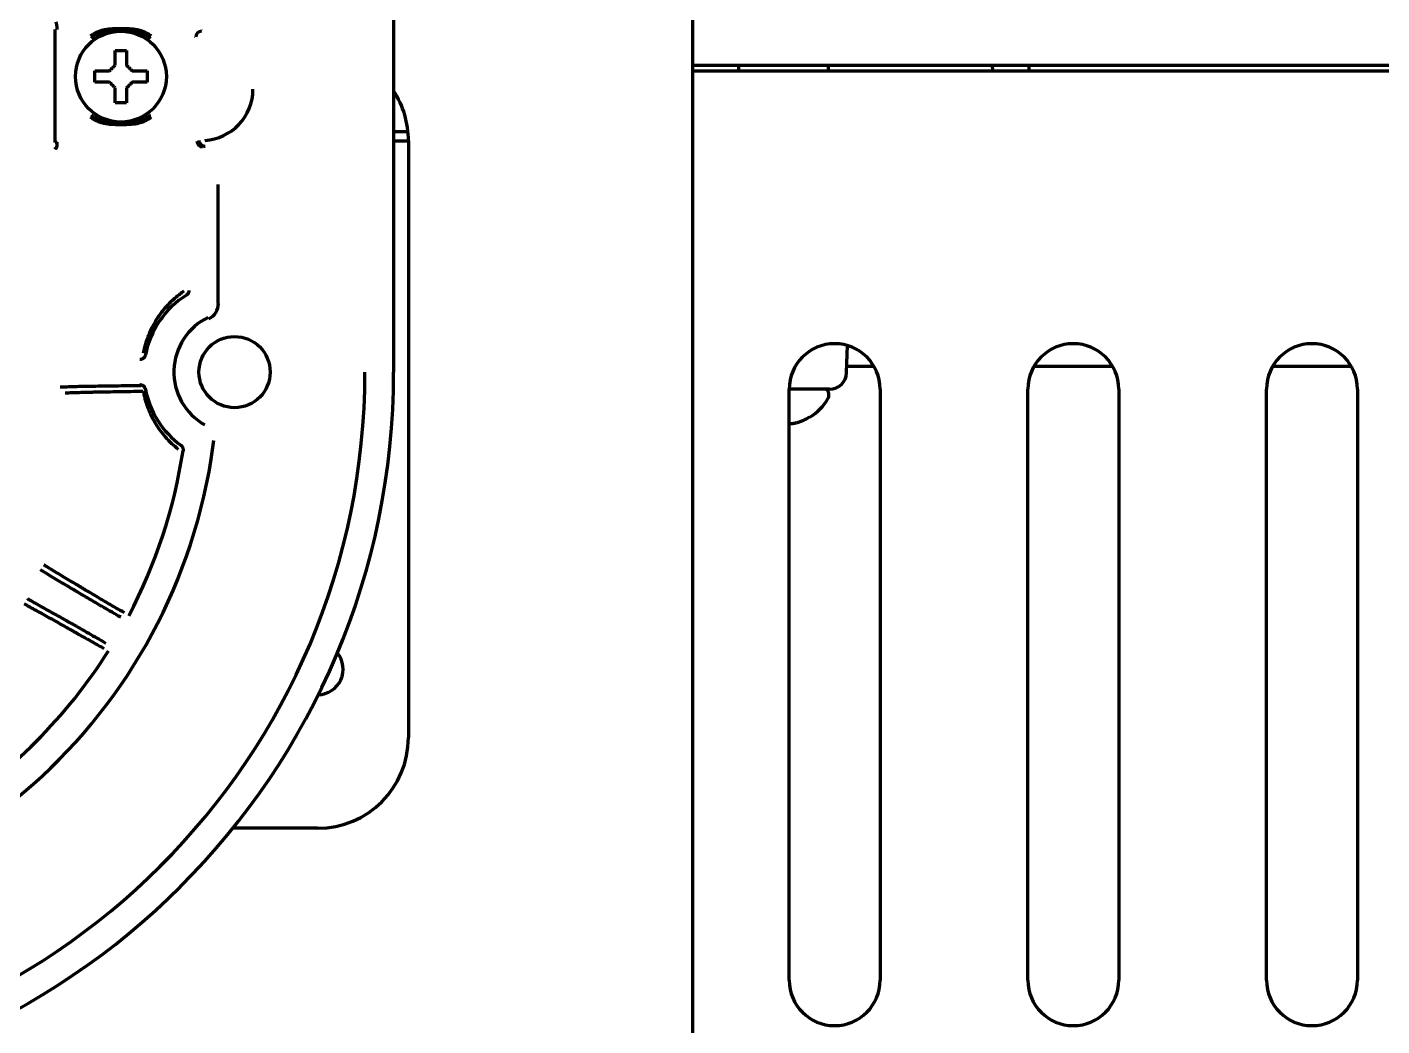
# Model space of a CAD drawing. Header units: inches. Extents: x 904 to 7172, y 213 to 5528.
# Drawn here: x 2856.1 to 2975.3, y 5264 to 5351.9 of the extents above; entities that cross this region are included whole.
import ezdxf

# ---------------------------------------------------------------- set-up
doc = ezdxf.new("R2010")
doc.units = ezdxf.units.IN

msp = doc.modelspace()

# ---------------------------------------------------------------- linework, layer by layer
at = {"linetype": 'Continuous', "lineweight": 70}
for p, q in [((2888.32, 5393.54), (2888.32, 5321.53)), ((2914.62, 5358.83), (2914.62, 4735.53)), ((2858.54, 5341.74), (2858.54, 5351.66)), ((2871.41, 5351.52), (2871.37, 5351.56)), ((2870.91, 5351.02), (2870.88, 5351.06)), ((2862.02, 5347.53), (2862.02, 5348.03)), ((2866.62, 5348.03), (2866.62, 5347.53)), ((2914.62, 5348.53), (3139.65, 5348.53)), ((2914.63, 5348.03), (3228.12, 5348.03)), ((2918.66, 5348.53), (2918.66, 5348.03)), ((2926.57, 5348.03), (2926.58, 5348.53)), ((2940.99, 5348.53), (2941, 5348.03)), ((2944.23, 5348.03), (2944.24, 5348.53)), ((2862.02, 5347.03), (2862.02, 5347.53)), ((2866.62, 5347.53), (2866.62, 5347.03)), ((2858.72, 5341.74), (2858.54, 5341.74)), ((2889.58, 5342.67), (2888.32, 5342.67)), ((2888.32, 5341.87), (2889.62, 5341.87)), ((2889.62, 5341.89), (2889.62, 5289.39)), ((2872.89, 5327.57), (2872.89, 5338.03)), ((2928.17, 5321.48), (2928.25, 5323.87)), ((2930.58, 5322.03), (2928.19, 5322.03)), ((2951.58, 5322.03), (2944.66, 5322.03)), ((2972.58, 5322.03), (2965.66, 5322.03)), ((2923.12, 5268.03), (2923.12, 5320.03)), ((2926.67, 5320.03), (2923.12, 5320.03)), ((2926.62, 5319.43), (2926.62, 5319.63)), ((2931.12, 5320.03), (2931.12, 5268.03)), ((2944.12, 5268.03), (2944.12, 5320.03)), ((2952.12, 5320.03), (2952.12, 5268.03)), ((2965.12, 5268.03), (2965.12, 5320.03)), ((2973.12, 5320.03), (2973.12, 5268.03)), ((2924.92, 5317.58), (2924.92, 5317.55)), ((2881.62, 5281.39), (2874.16, 5281.39))]:
    msp.add_line(p, q, dxfattribs=at)
for centre, radius in [((2864.32, 5347.53), 4), ((2874.32, 5321.53), 3.13)]:
    msp.add_circle(centre, radius, dxfattribs=at)
for centre, radius, start, end in [((2871.44, 5346.41), 4.5, 273.2098, 0.0026), ((2881.62, 5341.89), 8, 0, 33.1242), ((2874.32, 5321.53), 7.99, 122.0759, 169.1104), ((2874.32, 5321.53), 5.34, 115.7368, 240.4997), ((2927.12, 5320.03), 4, 0, 180), ((2948.12, 5320.03), 4, 0, 180), ((2969.12, 5320.03), 4, 0, 180), ((2824.32, 5321.53), 64, 180, 0), ((2824.32, 5321.53), 61.47, 180, 0), ((2926.67, 5321.53), 1.5, 270, 358), ((2874.32, 5321.53), 7.99, 190.8896, 233.7004), ((2922.42, 5321.65), 4.8, 301.3727, 329.6988), ((2926.22, 5319.63), 0.4, 0, 90), ((2926.22, 5319.43), 0.4, 329.6988, 0), ((2822.68, 5321.79), 50.21, 350.9077, 352.8054), ((2824.32, 5321.53), 45.99, 332.2154, 351.3469), ((2824.32, 5321.53), 48.55, 189.0902, 350.9098), ((2824.32, 5321.53), 45.99, 302.2154, 327.7846), ((2881.62, 5295.39), 2.25, 271.4737, 39.4819), ((2881.62, 5289.39), 8, 270, 0), ((2927.12, 5268.03), 4, 180, 0), ((2948.12, 5268.03), 4, 180, 0), ((2969.12, 5268.03), 4, 180, 0)]:
    msp.add_arc(centre, radius, start, end, dxfattribs=at)
for centre, major_axis, ratio, start_param, end_param in [((2871.41, 5351.02), (0.424, 0.265), 0.996619, 1.014163, 2.581916), ((2871.51, 5341.84), (0.186, -0.464), 0.998896, 4.332447, 5.902482), ((2858.62, 5341.33), (-0.0707, 0.0707), 0.999695, 0.785279, 2.355718), ((2871.39, 5327.57), (-1.42, -0.5), 0.998612, 1.684757, 2.803906)]:
    msp.add_ellipse(centre, major_axis=major_axis, ratio=ratio, start_param=start_param, end_param=end_param, dxfattribs=at)
for points in [[(2858.72, 5351.66), (2858.72, 5351.68), (2858.72, 5351.71), (2858.72, 5351.75), (2858.71, 5351.81), (2858.71, 5351.86), (2858.7, 5351.91), (2858.7, 5351.97), (2858.69, 5352.03), (2858.68, 5352.09), (2858.67, 5352.15), (2858.66, 5352.2), (2858.64, 5352.26), (2858.63, 5352.29), (2858.63, 5352.31)], [(2863.82, 5348.53), (2863.82, 5348.58), (2863.82, 5348.69), (2863.82, 5348.85), (2863.82, 5349.01), (2863.82, 5349.17), (2863.82, 5349.32), (2863.82, 5349.48), (2863.82, 5349.64), (2863.82, 5349.77), (2863.82, 5349.83)], [(2863.82, 5349.83), (2863.99, 5349.83), (2864.32, 5349.83), (2864.65, 5349.83), (2864.82, 5349.83)], [(2863.32, 5348.03), (2863.34, 5348.05), (2863.39, 5348.1), (2863.46, 5348.17), (2863.53, 5348.24), (2863.6, 5348.31), (2863.68, 5348.39), (2863.75, 5348.46), (2863.79, 5348.51), (2863.82, 5348.53)], [(2864.82, 5348.53), (2864.84, 5348.5), (2864.9, 5348.45), (2864.97, 5348.38), (2865.04, 5348.31), (2865.11, 5348.24), (2865.18, 5348.17), (2865.25, 5348.1), (2865.3, 5348.05), (2865.32, 5348.03)], [(2865.32, 5348.03), (2865.37, 5348.03), (2865.48, 5348.03), (2865.64, 5348.03), (2865.8, 5348.03), (2865.96, 5348.03), (2866.11, 5348.03), (2866.27, 5348.03), (2866.43, 5348.03), (2866.55, 5348.03), (2866.62, 5348.03)], [(2863.32, 5347.03), (2863.26, 5347.03), (2863.16, 5347.03), (2862.99, 5347.03), (2862.84, 5347.03), (2862.68, 5347.03), (2862.53, 5347.03), (2862.37, 5347.03), (2862.21, 5347.03), (2862.08, 5347.03), (2862.02, 5347.03)], [(2863.82, 5346.53), (2863.79, 5346.56), (2863.74, 5346.61), (2863.67, 5346.68), (2863.6, 5346.75), (2863.53, 5346.82), (2863.46, 5346.89), (2863.39, 5346.96), (2863.34, 5347.01), (2863.32, 5347.03)], [(2865.32, 5347.03), (2865.29, 5347.01), (2865.25, 5346.96), (2865.18, 5346.89), (2865.1, 5346.81), (2865.03, 5346.74), (2864.96, 5346.67), (2864.89, 5346.6), (2864.84, 5346.55), (2864.82, 5346.53)], [(2864.82, 5346.53), (2864.82, 5346.47), (2864.82, 5346.37), (2864.82, 5346.21), (2864.82, 5346.05), (2864.82, 5345.89), (2864.82, 5345.74), (2864.82, 5345.58), (2864.82, 5345.42), (2864.82, 5345.29), (2864.82, 5345.23)], [(2864.82, 5345.23), (2864.65, 5345.23), (2864.32, 5345.23), (2863.99, 5345.23), (2863.82, 5345.23)], [(2871.71, 5341.42), (2871.66, 5341.4), (2871.61, 5341.38), (2871.56, 5341.36)], [(2923.12, 5317.03), (2923.14, 5317.03), (2923.2, 5317.02), (2923.27, 5317.02), (2923.34, 5317.02), (2923.41, 5317.02), (2923.48, 5317.02), (2923.55, 5317.03), (2923.6, 5317.03), (2923.62, 5317.03)], [(2923.62, 5317.03), (2923.67, 5317.05), (2923.78, 5317.08), (2923.94, 5317.13), (2924.1, 5317.18), (2924.26, 5317.25), (2924.41, 5317.31), (2924.57, 5317.39), (2924.73, 5317.47), (2924.85, 5317.54), (2924.92, 5317.58)]]:
    msp.add_open_spline(points, degree=3, dxfattribs=at)
for points, knots in [([(2866.99, 5351.08), (2866.9, 5351.15), (2866.81, 5351.22), (2866.61, 5351.34), (2866.51, 5351.39), (2866.35, 5351.46), (2866.3, 5351.48), (2866.22, 5351.51), (2866.19, 5351.52), (2866.14, 5351.54), (2866, 5351.58), (2865.86, 5351.62), (2865.63, 5351.66), (2865.4, 5351.7), (2865.16, 5351.71), (2864.98, 5351.72), (2864.92, 5351.73), (2864.8, 5351.73), (2864.74, 5351.73), (2864.56, 5351.74), (2864.44, 5351.74), (2864.26, 5351.74), (2864.2, 5351.74), (2864.08, 5351.74), (2864.02, 5351.74), (2863.84, 5351.73), (2863.72, 5351.73), (2863.36, 5351.71), (2863.13, 5351.68), (2862.87, 5351.63), (2862.84, 5351.63), (2862.78, 5351.61), (2862.75, 5351.61), (2862.67, 5351.59), (2862.5, 5351.54), (2862.34, 5351.48), (2862.13, 5351.39), (2862.03, 5351.34), (2861.9, 5351.26), (2861.88, 5351.25), (2861.83, 5351.22), (2861.81, 5351.2), (2861.74, 5351.15), (2861.69, 5351.12), (2861.65, 5351.08)], [0, 0, 0, 0, 0.0625, 0.0625, 0.125, 0.125, 0.15625, 0.15625, 0.171875, 0.171875, 0.1875, 0.25, 0.25, 0.3125, 0.375, 0.375, 0.40625, 0.40625, 0.4375, 0.4375, 0.5, 0.5, 0.53125, 0.53125, 0.5625, 0.5625, 0.625, 0.625, 0.75, 0.75, 0.765625, 0.765625, 0.78125, 0.78125, 0.8125, 0.875, 0.875, 0.9375, 0.9375, 0.953125, 0.953125, 0.96875, 0.96875, 1, 1, 1, 1]), ([(2866.94, 5350.89), (2866.85, 5350.96), (2866.75, 5351.02), (2866.56, 5351.14), (2866.46, 5351.19), (2866.3, 5351.26), (2866.25, 5351.28), (2866.17, 5351.31), (2866.14, 5351.32), (2866.09, 5351.34), (2865.95, 5351.39), (2865.81, 5351.43), (2865.48, 5351.51), (2865.25, 5351.54), (2864.9, 5351.57), (2864.79, 5351.58), (2864.55, 5351.59), (2864.44, 5351.59), (2864.26, 5351.59), (2864.2, 5351.59), (2864.09, 5351.58), (2864.03, 5351.58), (2863.85, 5351.58), (2863.74, 5351.57), (2863.39, 5351.54), (2863.16, 5351.51), (2862.91, 5351.45), (2862.88, 5351.44), (2862.82, 5351.43), (2862.8, 5351.42), (2862.71, 5351.4), (2862.66, 5351.38), (2862.49, 5351.32), (2862.39, 5351.28), (2862.18, 5351.19), (2862.08, 5351.14), (2861.96, 5351.06), (2861.93, 5351.05), (2861.88, 5351.02), (2861.86, 5351), (2861.79, 5350.95), (2861.74, 5350.92), (2861.7, 5350.89)], [0, 0, 0, 0, 0.0625, 0.0625, 0.125, 0.125, 0.15625, 0.15625, 0.171875, 0.171875, 0.1875, 0.25, 0.25, 0.375, 0.375, 0.4375, 0.4375, 0.5, 0.5, 0.53125, 0.53125, 0.5625, 0.5625, 0.625, 0.625, 0.75, 0.75, 0.765625, 0.765625, 0.78125, 0.78125, 0.8125, 0.8125, 0.875, 0.875, 0.9375, 0.9375, 0.953125, 0.953125, 0.96875, 0.96875, 1, 1, 1, 1]), ([(2864.82, 5349.83), (2864.82, 5349.63), (2864.82, 5349.42), (2864.82, 5349.09), (2864.82, 5348.98), (2864.82, 5348.76), (2864.82, 5348.64), (2864.82, 5348.53)], [0, 0, 0, 0, 0.5, 0.5, 0.75, 0.75, 1, 1, 1, 1]), ([(2862.02, 5348.03), (2862.22, 5348.03), (2862.43, 5348.03), (2862.76, 5348.03), (2862.87, 5348.03), (2863.09, 5348.03), (2863.2, 5348.03), (2863.32, 5348.03)], [0, 0, 0, 0, 0.5, 0.5, 0.75, 0.75, 1, 1, 1, 1]), ([(2863.82, 5345.23), (2863.82, 5345.43), (2863.82, 5345.64), (2863.82, 5345.97), (2863.82, 5346.08), (2863.82, 5346.3), (2863.82, 5346.41), (2863.82, 5346.53)], [0, 0, 0, 0, 0.5, 0.5, 0.75, 0.75, 1, 1, 1, 1]), ([(2866.62, 5347.03), (2866.42, 5347.03), (2866.21, 5347.03), (2865.88, 5347.03), (2865.77, 5347.03), (2865.55, 5347.03), (2865.43, 5347.03), (2865.32, 5347.03)], [0, 0, 0, 0, 0.5, 0.5, 0.75, 0.75, 1, 1, 1, 1]), ([(2861.7, 5344.17), (2861.79, 5344.1), (2861.88, 5344.04), (2862.08, 5343.92), (2862.18, 5343.87), (2862.33, 5343.8), (2862.39, 5343.78), (2862.47, 5343.75), (2862.49, 5343.74), (2862.55, 5343.72), (2862.68, 5343.67), (2862.82, 5343.63), (2863.16, 5343.55), (2863.39, 5343.52), (2863.73, 5343.49), (2863.85, 5343.48), (2864.08, 5343.47), (2864.2, 5343.47), (2864.38, 5343.47), (2864.43, 5343.47), (2864.55, 5343.47), (2864.61, 5343.47), (2864.78, 5343.48), (2864.9, 5343.49), (2865.25, 5343.52), (2865.47, 5343.55), (2865.73, 5343.61), (2865.76, 5343.62), (2865.81, 5343.63), (2865.84, 5343.64), (2865.92, 5343.66), (2865.98, 5343.68), (2866.14, 5343.73), (2866.25, 5343.77), (2866.46, 5343.87), (2866.56, 5343.92), (2866.68, 5343.99), (2866.7, 5344.01), (2866.75, 5344.04), (2866.78, 5344.06), (2866.85, 5344.1), (2866.89, 5344.14), (2866.94, 5344.17)], [0, 0, 0, 0, 0.0625, 0.0625, 0.125, 0.125, 0.15625, 0.15625, 0.171875, 0.171875, 0.1875, 0.25, 0.25, 0.375, 0.375, 0.4375, 0.4375, 0.5, 0.5, 0.53125, 0.53125, 0.5625, 0.5625, 0.625, 0.625, 0.75, 0.75, 0.765625, 0.765625, 0.78125, 0.78125, 0.8125, 0.8125, 0.875, 0.875, 0.9375, 0.9375, 0.953125, 0.953125, 0.96875, 0.96875, 1, 1, 1, 1]), ([(2861.65, 5343.98), (2861.74, 5343.9), (2861.83, 5343.84), (2862.02, 5343.72), (2862.12, 5343.67), (2862.28, 5343.6), (2862.34, 5343.58), (2862.42, 5343.55), (2862.45, 5343.54), (2862.5, 5343.52), (2862.64, 5343.48), (2862.78, 5343.44), (2863.01, 5343.4), (2863.24, 5343.36), (2863.48, 5343.34), (2863.66, 5343.33), (2863.72, 5343.33), (2863.84, 5343.33), (2863.9, 5343.32), (2864.08, 5343.32), (2864.2, 5343.32), (2864.38, 5343.32), (2864.44, 5343.32), (2864.56, 5343.32), (2864.62, 5343.32), (2864.8, 5343.33), (2864.92, 5343.33), (2865.27, 5343.35), (2865.51, 5343.37), (2865.77, 5343.42), (2865.8, 5343.43), (2865.85, 5343.44), (2865.88, 5343.45), (2865.97, 5343.47), (2866.14, 5343.52), (2866.3, 5343.58), (2866.51, 5343.67), (2866.61, 5343.72), (2866.73, 5343.79), (2866.76, 5343.81), (2866.81, 5343.84), (2866.83, 5343.86), (2866.9, 5343.9), (2866.95, 5343.94), (2866.99, 5343.98)], [0, 0, 0, 0, 0.0625, 0.0625, 0.125, 0.125, 0.15625, 0.15625, 0.171875, 0.171875, 0.1875, 0.25, 0.25, 0.3125, 0.375, 0.375, 0.40625, 0.40625, 0.4375, 0.4375, 0.5, 0.5, 0.53125, 0.53125, 0.5625, 0.5625, 0.625, 0.625, 0.75, 0.75, 0.765625, 0.765625, 0.78125, 0.78125, 0.8125, 0.875, 0.875, 0.9375, 0.9375, 0.953125, 0.953125, 0.96875, 0.96875, 1, 1, 1, 1]), ([(2858.62, 5341.23), (2858.62, 5341.23), (2858.63, 5341.23), (2858.63, 5341.24), (2858.63, 5341.24), (2858.63, 5341.24), (2858.63, 5341.24), (2858.64, 5341.24), (2858.64, 5341.24), (2858.64, 5341.24), (2858.64, 5341.25), (2858.64, 5341.25), (2858.64, 5341.25), (2858.65, 5341.25), (2858.65, 5341.25), (2858.65, 5341.26), (2858.65, 5341.26), (2858.65, 5341.26), (2858.65, 5341.27), (2858.66, 5341.27), (2858.66, 5341.27), (2858.66, 5341.28), (2858.66, 5341.28), (2858.66, 5341.28), (2858.66, 5341.29), (2858.67, 5341.29), (2858.67, 5341.3), (2858.67, 5341.3), (2858.67, 5341.31), (2858.67, 5341.31), (2858.67, 5341.31), (2858.67, 5341.32), (2858.68, 5341.32), (2858.68, 5341.33), (2858.68, 5341.33), (2858.68, 5341.34), (2858.68, 5341.34), (2858.68, 5341.35), (2858.68, 5341.35), (2858.68, 5341.36), (2858.69, 5341.36), (2858.69, 5341.37), (2858.69, 5341.38), (2858.69, 5341.38), (2858.69, 5341.39), (2858.69, 5341.39), (2858.69, 5341.4), (2858.7, 5341.41), (2858.7, 5341.43), (2858.7, 5341.47), (2858.71, 5341.5), (2858.71, 5341.54), (2858.71, 5341.56), (2858.72, 5341.58), (2858.72, 5341.6), (2858.72, 5341.62), (2858.72, 5341.64), (2858.72, 5341.66), (2858.72, 5341.67), (2858.72, 5341.69), (2858.72, 5341.71), (2858.72, 5341.73), (2858.72, 5341.74), (2858.72, 5341.74)], [0, 0, 0, 0, 0.015383, 0.030642, 0.04578, 0.060796, 0.07569, 0.090464, 0.105118, 0.119651, 0.134066, 0.148361, 0.162537, 0.176595, 0.190535, 0.204357, 0.218062, 0.231651, 0.245122, 0.258478, 0.271717, 0.284841, 0.297849, 0.310743, 0.323521, 0.336185, 0.348735, 0.361171, 0.373493, 0.385703, 0.397799, 0.409782, 0.421652, 0.43341, 0.445056, 0.45659, 0.468013, 0.479324, 0.490524, 0.501614, 0.512592, 0.523459, 0.534216, 0.544863, 0.5554, 0.565828, 0.576145, 0.586353, 0.635571, 0.684796, 0.734095, 0.783531, 0.806444, 0.828729, 0.850396, 0.871438, 0.891831, 0.911565, 0.930648, 0.949062, 0.966772, 0.983755, 1, 1, 1, 1]), ([(2871.19, 5341.92), (2871.19, 5341.89), (2871.19, 5341.85), (2871.2, 5341.79), (2871.22, 5341.75), (2871.24, 5341.69), (2871.26, 5341.66), (2871.3, 5341.61), (2871.32, 5341.58), (2871.37, 5341.53), (2871.4, 5341.51), (2871.45, 5341.48), (2871.48, 5341.46), (2871.55, 5341.44), (2871.58, 5341.43), (2871.65, 5341.42), (2871.68, 5341.42), (2871.72, 5341.42)], [0, 0, 0, 0, 0.125, 0.125, 0.25, 0.25, 0.375, 0.375, 0.5, 0.5, 0.625, 0.625, 0.75, 0.75, 0.875, 0.875, 1, 1, 1, 1]), ([(2869.86, 5328.64), (2869.8, 5328.6), (2869.74, 5328.56), (2869.63, 5328.48), (2869.46, 5328.35), (2869.3, 5328.22), (2868.98, 5327.96), (2868.77, 5327.77), (2868.39, 5327.38), (2868.2, 5327.18), (2867.99, 5326.91), (2867.94, 5326.85), (2867.86, 5326.74), (2867.82, 5326.69), (2867.69, 5326.52), (2867.61, 5326.41), (2867.39, 5326.06), (2867.25, 5325.82), (2866.99, 5325.33), (2866.87, 5325.08), (2866.74, 5324.75), (2866.72, 5324.69), (2866.67, 5324.56), (2866.59, 5324.36), (2866.53, 5324.16), (2866.41, 5323.76), (2866.34, 5323.48), (2866.29, 5323.2)], [0, 0, 0, 0, 0.03125, 0.03125, 0.0625, 0.125, 0.125, 0.25, 0.25, 0.375, 0.375, 0.40625, 0.40625, 0.4375, 0.4375, 0.5, 0.5, 0.625, 0.625, 0.75, 0.75, 0.78125, 0.78125, 0.8125, 0.875, 0.875, 1, 1, 1, 1]), ([(2870.31, 5328.72), (2870.31, 5328.68), (2870.3, 5328.64), (2870.29, 5328.59), (2870.29, 5328.58), (2870.28, 5328.56), (2870.28, 5328.55), (2870.27, 5328.52), (2870.25, 5328.48), (2870.23, 5328.45), (2870.21, 5328.42), (2870.2, 5328.41), (2870.19, 5328.4), (2870.18, 5328.39), (2870.14, 5328.35), (2870.11, 5328.32), (2870.07, 5328.3)], [0, 0, 0, 0, 0.25, 0.25, 0.3125, 0.3125, 0.375, 0.375, 0.5, 0.625, 0.625, 0.6875, 0.6875, 0.75, 0.75, 1, 1, 1, 1]), ([(2866.47, 5323.04), (2866.47, 5323.01), (2866.46, 5322.98), (2866.44, 5322.94), (2866.44, 5322.93), (2866.42, 5322.9), (2866.42, 5322.89), (2866.4, 5322.85), (2866.38, 5322.83), (2866.35, 5322.8), (2866.34, 5322.79), (2866.32, 5322.77), (2866.31, 5322.76), (2866.28, 5322.73), (2866.25, 5322.71), (2866.21, 5322.69), (2866.2, 5322.68), (2866.18, 5322.67), (2866.16, 5322.67), (2866.12, 5322.65), (2866.07, 5322.64), (2866.01, 5322.63), (2865.98, 5322.63)], [0, 0, 0, 0, 0.125, 0.125, 0.1875, 0.1875, 0.25, 0.25, 0.375, 0.375, 0.4375, 0.4375, 0.5, 0.5, 0.625, 0.625, 0.6875, 0.6875, 0.75, 0.75, 0.875, 1, 1, 1, 1]), ([(2858.98, 5320.23), (2859.16, 5320.23), (2859.35, 5320.24), (2859.78, 5320.25), (2860.23, 5320.27), (2860.75, 5320.28), (2861.16, 5320.29), (2861.3, 5320.29), (2861.51, 5320.29), (2861.62, 5320.3), (2861.74, 5320.3), (2861.81, 5320.3), (2861.85, 5320.3), (2862.19, 5320.31), (2862.51, 5320.31), (2863.16, 5320.32), (2863.83, 5320.33), (2864.55, 5320.34), (2865.29, 5320.35), (2865.67, 5320.35), (2866.07, 5320.35)], [0, 0, 0, 0, 0.125, 0.125, 0.25, 0.375, 0.375, 0.4375, 0.4375, 0.46875, 0.484375, 0.484375, 0.5, 0.5, 0.625, 0.625, 0.75, 0.875, 0.875, 1, 1, 1, 1]), ([(2865.98, 5320.43), (2866.01, 5320.43), (2866.04, 5320.42), (2866.08, 5320.42), (2866.09, 5320.41), (2866.12, 5320.4), (2866.14, 5320.4), (2866.18, 5320.39), (2866.2, 5320.37), (2866.24, 5320.35), (2866.25, 5320.34), (2866.28, 5320.33), (2866.29, 5320.32), (2866.32, 5320.29), (2866.34, 5320.27), (2866.37, 5320.24), (2866.38, 5320.23), (2866.39, 5320.2), (2866.4, 5320.19), (2866.42, 5320.16), (2866.44, 5320.13), (2866.45, 5320.09), (2866.46, 5320.08), (2866.47, 5320.05), (2866.47, 5320.03), (2866.47, 5320.02)], [0, 0, 0, 0, 0.125, 0.125, 0.1875, 0.1875, 0.25, 0.25, 0.375, 0.375, 0.4375, 0.4375, 0.5, 0.5, 0.625, 0.625, 0.6875, 0.6875, 0.75, 0.75, 0.875, 0.875, 0.9375, 0.9375, 1, 1, 1, 1]), ([(2859.43, 5319.7), (2859.61, 5319.71), (2859.8, 5319.72), (2860.2, 5319.73), (2860.64, 5319.75), (2861.14, 5319.76), (2861.53, 5319.77), (2861.67, 5319.77), (2861.88, 5319.78), (2861.95, 5319.78), (2862.09, 5319.78), (2862.16, 5319.78), (2862.38, 5319.79), (2862.53, 5319.79), (2862.76, 5319.8), (2862.84, 5319.8), (2863, 5319.8), (2863.07, 5319.8), (2863.47, 5319.81), (2863.8, 5319.81), (2864.47, 5319.82), (2864.82, 5319.83), (2865.54, 5319.84), (2865.91, 5319.84), (2866.29, 5319.85)], [0, 0, 0, 0, 0.125, 0.125, 0.25, 0.375, 0.375, 0.4375, 0.4375, 0.46875, 0.46875, 0.5, 0.5, 0.5625, 0.5625, 0.59375, 0.59375, 0.625, 0.625, 0.75, 0.75, 0.875, 0.875, 1, 1, 1, 1]), ([(2866.29, 5319.85), (2866.31, 5319.72), (2866.34, 5319.59), (2866.4, 5319.34), (2866.43, 5319.22), (2866.53, 5318.85), (2866.61, 5318.61), (2866.79, 5318.14), (2866.89, 5317.91), (2867.05, 5317.57), (2867.11, 5317.46), (2867.2, 5317.29), (2867.23, 5317.24), (2867.3, 5317.13), (2867.33, 5317.07), (2867.49, 5316.8), (2867.63, 5316.59), (2867.92, 5316.19), (2868.08, 5315.99), (2868.33, 5315.71), (2868.41, 5315.61), (2868.55, 5315.48), (2868.59, 5315.43), (2868.68, 5315.34), (2868.73, 5315.3), (2868.96, 5315.08), (2869.15, 5314.92), (2869.35, 5314.76)], [0, 0, 0, 0, 0.0625, 0.0625, 0.125, 0.125, 0.25, 0.25, 0.375, 0.375, 0.4375, 0.4375, 0.46875, 0.46875, 0.5, 0.5, 0.625, 0.625, 0.75, 0.75, 0.8125, 0.8125, 0.84375, 0.84375, 0.875, 0.875, 1, 1, 1, 1]), ([(2869.59, 5315.09), (2869.62, 5315.06), (2869.66, 5315.03), (2869.7, 5314.98), (2869.71, 5314.96), (2869.74, 5314.92), (2869.75, 5314.9), (2869.76, 5314.86), (2869.77, 5314.83), (2869.78, 5314.79), (2869.79, 5314.75), (2869.79, 5314.7), (2869.79, 5314.66), (2869.79, 5314.63), (2869.79, 5314.61)], [0, 0, 0, 0, 0.25, 0.25, 0.375, 0.375, 0.5, 0.5, 0.625, 0.625, 0.75, 0.875, 0.875, 1, 1, 1, 1]), ([(2864.3, 5299.96), (2863.79, 5300.25), (2863.29, 5300.54), (2862.32, 5301.11), (2861.84, 5301.39), (2861.15, 5301.8), (2860.92, 5301.93), (2860.58, 5302.13), (2860.47, 5302.2), (2860.3, 5302.3), (2860.25, 5302.33), (2860.14, 5302.4), (2860.08, 5302.43), (2859.59, 5302.72), (2859.17, 5302.97), (2858.37, 5303.44), (2858, 5303.67), (2857.5, 5303.97), (2857.37, 5304.04), (2857.25, 5304.12)], [0, 0, 0, 0, 0.186124, 0.186124, 0.372249, 0.372249, 0.465311, 0.465311, 0.511842, 0.511842, 0.535108, 0.535108, 0.558373, 0.558373, 0.744498, 0.744498, 0.930622, 0.930622, 1, 1, 1, 1]), ([(2864.63, 5300.35), (2864.14, 5300.63), (2863.66, 5300.91), (2862.73, 5301.46), (2862.27, 5301.73), (2861.6, 5302.13), (2861.38, 5302.26), (2861.05, 5302.45), (2860.94, 5302.52), (2860.78, 5302.61), (2860.73, 5302.65), (2860.62, 5302.71), (2860.57, 5302.74), (2860.09, 5303.02), (2859.69, 5303.26), (2858.92, 5303.72), (2858.56, 5303.94), (2858.04, 5304.26), (2857.87, 5304.36), (2857.67, 5304.48), (2857.62, 5304.51), (2857.58, 5304.54), (2857.57, 5304.54), (2857.56, 5304.55)], [0, 0, 0, 0, 0.17685, 0.17685, 0.353701, 0.353701, 0.442126, 0.442126, 0.486338, 0.486338, 0.508445, 0.508445, 0.530551, 0.530551, 0.707401, 0.707401, 0.884251, 0.884251, 0.972677, 0.972677, 0.994783, 0.994783, 1, 1, 1, 1]), ([(2856.09, 5301.59), (2856.09, 5301.59), (2856.1, 5301.58), (2856.16, 5301.55), (2856.2, 5301.53), (2856.62, 5301.3), (2857, 5301.08), (2857.81, 5300.63), (2858.23, 5300.39), (2858.89, 5300.02), (2859.12, 5299.9), (2859.4, 5299.73), (2859.46, 5299.7), (2859.58, 5299.64), (2859.63, 5299.6), (2859.81, 5299.5), (2859.93, 5299.44), (2860.52, 5299.1), (2861, 5298.83), (2861.98, 5298.27), (2862.48, 5297.99), (2862.99, 5297.69)], [0, 0, 0, 0, 0.004613, 0.004613, 0.028891, 0.028891, 0.223112, 0.223112, 0.417334, 0.417334, 0.514445, 0.514445, 0.538723, 0.538723, 0.563001, 0.563001, 0.611556, 0.611556, 0.805778, 0.805778, 1, 1, 1, 1]), ([(2855.81, 5301.14), (2855.89, 5301.1), (2855.96, 5301.06), (2856.07, 5301), (2856.12, 5300.97), (2856.21, 5300.93), (2856.25, 5300.9), (2856.65, 5300.68), (2857.02, 5300.47), (2857.8, 5300.04), (2858.21, 5299.81), (2858.85, 5299.46), (2859.07, 5299.33), (2859.34, 5299.18), (2859.4, 5299.15), (2859.51, 5299.08), (2859.57, 5299.05), (2859.74, 5298.96), (2859.96, 5298.83), (2860.19, 5298.7), (2860.43, 5298.57), (2860.54, 5298.5), (2860.89, 5298.3), (2861.13, 5298.17), (2861.84, 5297.77), (2862.33, 5297.49), (2862.82, 5297.21)], [0, 0, 0, 0, 0.038704, 0.038704, 0.061592, 0.061592, 0.08448, 0.08448, 0.267584, 0.267584, 0.450688, 0.450688, 0.54224, 0.54224, 0.565128, 0.565128, 0.588016, 0.588016, 0.633792, 0.679568, 0.679568, 0.725344, 0.725344, 0.816896, 0.816896, 1, 1, 1, 1])]:
    msp.add_open_spline(points, degree=3, knots=knots, dxfattribs=at)

doc.saveas('drawing.dxf')
